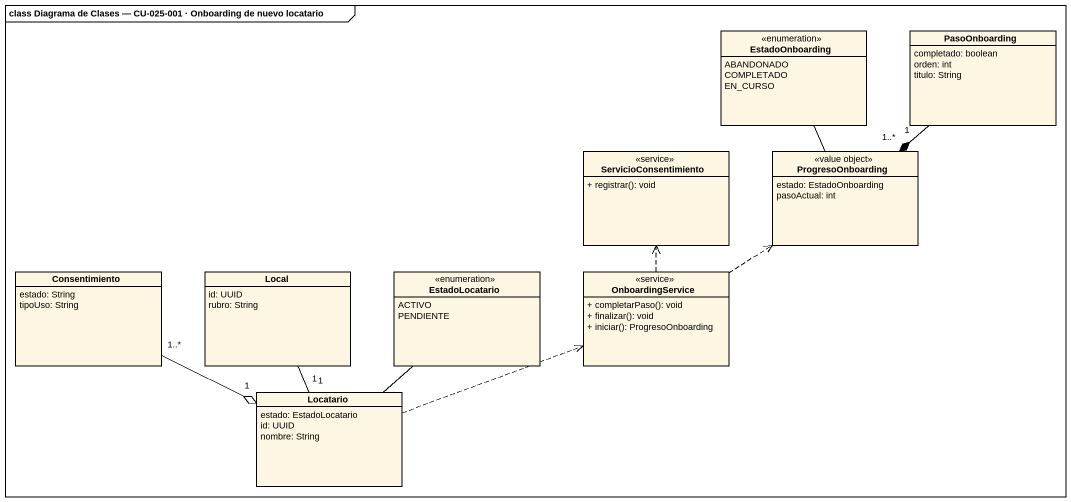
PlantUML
@startuml
mainframe class Diagrama de Clases — CU-025-001 · Onboarding de nuevo locatario
hide circle
hide empty members
skinparam classAttributeIconSize 0
enum EstadoOnboarding {
  ABANDONADO
  COMPLETADO
  EN_CURSO
}
class PasoOnboarding {
  completado: boolean
  orden: int
  titulo: String
}
class ServicioConsentimiento <<service>> {
  + registrar(): void
}
class ProgresoOnboarding <<value object>> {
  estado: EstadoOnboarding
  pasoActual: int
}
class Consentimiento {
  estado: String
  tipoUso: String
}
class Local {
  id: UUID
  rubro: String
}
enum EstadoLocatario {
  ACTIVO
  PENDIENTE
}
class OnboardingService <<service>> {
  + completarPaso(): void
  + finalizar(): void
  + iniciar(): ProgresoOnboarding
}
class Locatario {
  estado: EstadoLocatario
  id: UUID
  nombre: String
}
ProgresoOnboarding -up- EstadoOnboarding
ProgresoOnboarding "1" *-up- "1..*" PasoOnboarding
OnboardingService .up.> ServicioConsentimiento
OnboardingService .up.> ProgresoOnboarding
Locatario "1" o-left- "1..*" Consentimiento
Locatario "1" -up- "1" Local
Locatario -up- EstadoLocatario
Locatario .right.> OnboardingService
@enduml
